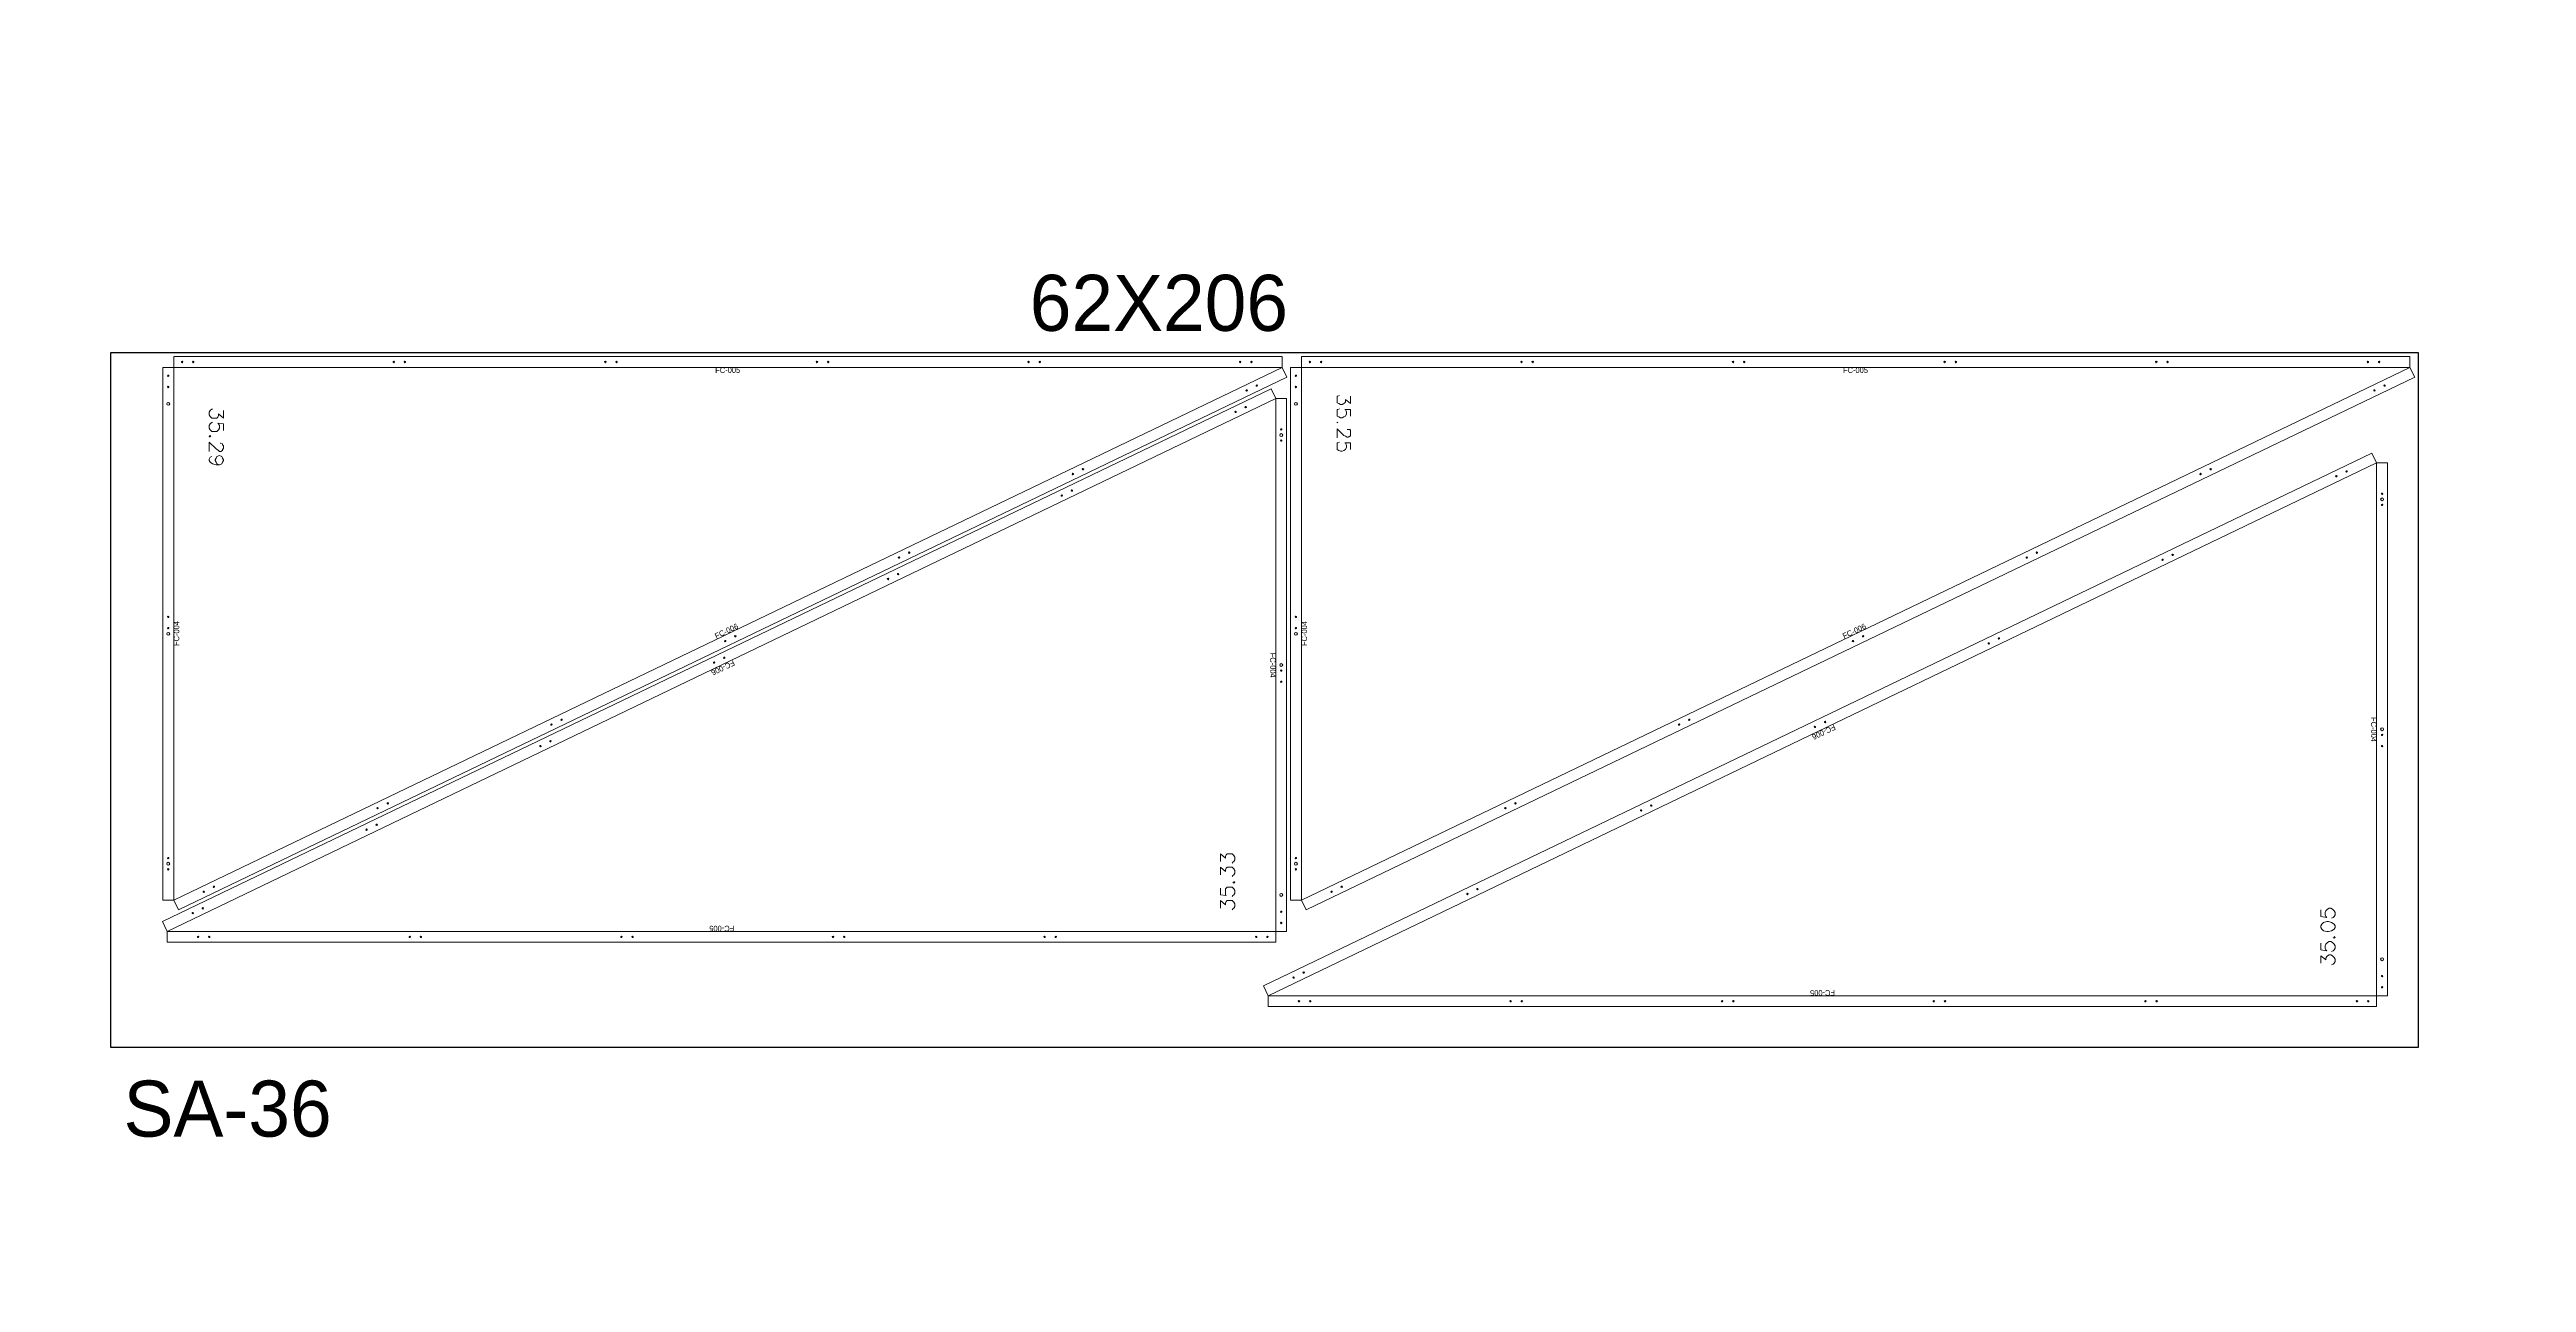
# Paper-space layout '6' of a CAD drawing. Header units: inches. Extents: x 1.7 to 15, y 2.1 to 8.7.
# The model-space entities are those that its viewports show. They can reach past a viewport. Long polylines and large blocks are cut down to what shows.
import ezdxf
from ezdxf.enums import TextEntityAlignment as Align

# ---------------------------------------------------------------- set-up
doc = ezdxf.new("R2010")
doc.units = ezdxf.units.IN
doc.header["$MEASUREMENT"] = 0
for name, color, linetype, lineweight in [('ACM_Layer 1_Router Offset_Panel Cut', 1, 'Continuous', 9), ('ACM_Layer 3_Open Offset Countour_Route Lines', 4, 'Continuous', 9), ('ACM_Layer 4_Drill Centers_Rivet Holes', 3, 'Continuous', 9), ('ACM_Layer 5_Drill Centers_Weep Holes', 6, 'Continuous', 9)]:
    doc.layers.add(name, color=color, linetype=linetype, lineweight=lineweight)
doc.layers.add('ACM_Reference_F-Clip', color=30, linetype='Continuous')
doc.layers.add('ACM_Reference_Text', color=7, linetype='Continuous')
doc.layers.get('Defpoints').off()

# ---------------------------------------------------------------- blocks, each defined once
blk = doc.blocks.new('*U149')
blk.add_lwpolyline([(-98, -34.48), (108, -34.48), (108, 27.52), (-98, 27.52)], close=True)
at = {"insert": (-15.94, 34.48), "char_height": 5, "attachment_point": 1}
blk.add_mtext_dynamic_manual_height_columns('62X206', width=43.9641, gutter_width=1, heights=[0], dxfattribs=at)
blk = doc.blocks.new('*U150')
at = {"color": 0, "linetype": 'ByBlock', "lineweight": -2, "transparency": 16777216}
blk.add_blockref('*U149', (280, 0), dxfattribs=at)

msp = doc.modelspace()

# ---------------------------------------------------------------- linework, layer by layer
at = {"layer": 'ACM_Layer 1_Router Offset_Panel Cut'}
for points in [[(1761.42, 590.67), (1860.36, 590.67), (1860.36, 589.7), (1860.78, 588.83), (1761.84, 541.26), (1761.42, 542.14), (1760.45, 542.14), (1760.45, 589.7), (1761.42, 589.7)], [(1862.08, 590.67), (1961.02, 590.67), (1961.02, 589.7), (1961.44, 588.83), (1862.5, 541.26), (1862.08, 542.14), (1861.11, 542.14), (1861.11, 589.7), (1862.08, 589.7)], [(1859.79, 538.38), (1760.85, 538.38), (1760.85, 539.35), (1760.43, 540.22), (1859.37, 587.78), (1859.79, 586.91), (1860.76, 586.91), (1860.76, 539.35), (1859.79, 539.35)], [(1958.04, 532.64), (1859.11, 532.64), (1859.11, 533.61), (1858.69, 534.48), (1957.62, 582.04), (1958.04, 581.17), (1959.01, 581.17), (1959.01, 533.61), (1958.04, 533.61)]]:
    msp.add_lwpolyline(points, close=True, dxfattribs=at)
at = {"layer": 'ACM_Layer 3_Open Offset Countour_Route Lines'}
for p, q in [((1761.42, 590.67), (1761.42, 542.14)), ((1860.36, 589.7), (1860.36, 590.67)), ((1862.08, 590.67), (1862.08, 542.14)), ((1961.02, 589.7), (1961.02, 590.67)), ((1860.36, 589.7), (1760.45, 589.7)), ((1761.42, 542.14), (1860.36, 589.7)), ((1860.36, 589.7), (1860.78, 588.83)), ((1961.02, 589.7), (1861.11, 589.7)), ((1862.08, 542.14), (1961.02, 589.7)), ((1961.02, 589.7), (1961.44, 588.83)), ((1859.79, 586.91), (1760.85, 539.35)), ((1859.79, 586.91), (1859.37, 587.78)), ((1859.79, 538.38), (1859.79, 586.91)), ((1859.79, 586.91), (1860.76, 586.91)), ((1958.04, 581.17), (1957.62, 582.04)), ((1958.04, 581.17), (1859.11, 533.61)), ((1958.04, 532.64), (1958.04, 581.17)), ((1958.04, 581.17), (1959.01, 581.17)), ((1761.42, 542.14), (1760.45, 542.14)), ((1761.42, 542.14), (1761.84, 541.26)), ((1862.08, 542.14), (1861.11, 542.14)), ((1862.08, 542.14), (1862.5, 541.26)), ((1760.85, 539.35), (1760.43, 540.22)), ((1760.85, 539.35), (1860.76, 539.35)), ((1760.85, 539.35), (1760.85, 538.38)), ((1859.11, 533.61), (1858.69, 534.48)), ((1859.11, 533.61), (1959.01, 533.61)), ((1859.11, 533.61), (1859.11, 532.64))]:
    msp.add_line(p, q, dxfattribs=at)
at = {"layer": 'ACM_Layer 4_Drill Centers_Rivet Holes'}
for centre in [(1760.94, 588.95), (1762.17, 590.18), (1763.17, 590.18), (1781.06, 590.18), (1782.06, 590.18), (1799.95, 590.18), (1800.95, 590.18), (1818.84, 590.18), (1819.84, 590.18), (1837.72, 590.18), (1838.72, 590.18), (1856.61, 590.18), (1857.61, 590.18), (1858.09, 588.07), (1861.59, 588.95), (1862.83, 590.18), (1863.83, 590.18), (1881.72, 590.18), (1882.72, 590.18), (1900.6, 590.18), (1901.6, 590.18), (1919.49, 590.18), (1920.49, 590.18), (1938.38, 590.18), (1939.38, 590.18), (1957.27, 590.18), (1958.27, 590.18), (1958.75, 588.07), (1760.94, 587.95), (1857.1, 586.15), (1857.19, 587.64), (1861.59, 587.95), (1957.85, 587.64), (1856.2, 585.72), (1860.28, 584.16), (1860.28, 583.16), (1841.68, 580.18), (1842.58, 580.61), (1942.33, 580.18), (1943.23, 580.61), (1954.45, 579.98), (1955.36, 580.41), (1840.69, 578.26), (1841.59, 578.7), (1958.53, 578.42), (1958.53, 577.42), (1826.16, 572.72), (1827.07, 573.16), (1926.82, 572.72), (1927.72, 573.16), (1939.84, 572.96), (1825.18, 570.81), (1826.08, 571.24), (1938.94, 572.52), (1760.94, 567.42), (1760.94, 566.42), (1861.59, 567.42), (1861.59, 566.42), (1810.56, 563.78), (1810.65, 565.26), (1811.55, 565.7), (1911.31, 565.26), (1912.21, 565.7), (1923.43, 565.06), (1924.33, 565.5), (1809.66, 563.35), (1860.28, 562.63), (1860.28, 561.63), (1795.14, 557.81), (1796.04, 558.24), (1895.79, 557.81), (1896.69, 558.24), (1907.91, 557.61), (1908.82, 558.04), (1794.15, 555.89), (1795.05, 556.32), (1958.53, 556.89), (1958.53, 555.89), (1780.53, 550.78), (1881.18, 550.78), (1893.3, 550.58), (1778.64, 548.43), (1779.54, 548.87), (1779.62, 550.35), (1880.28, 550.35), (1892.4, 550.15), (1760.94, 545.89), (1760.94, 544.89), (1861.59, 545.89), (1861.59, 544.89), (1764.11, 542.89), (1765.01, 543.33), (1864.77, 542.89), (1865.67, 543.33), (1876.89, 542.69), (1877.79, 543.12), (1763.12, 540.98), (1764.02, 541.41), (1860.28, 541.1), (1860.28, 540.1), (1763.6, 538.86), (1764.6, 538.86), (1782.49, 538.86), (1783.49, 538.86), (1801.38, 538.86), (1802.38, 538.86), (1820.27, 538.86), (1821.27, 538.86), (1839.15, 538.86), (1840.15, 538.86), (1858.04, 538.86), (1859.04, 538.86), (1861.38, 535.23), (1862.28, 535.67), (1958.53, 535.36), (1861.86, 533.12), (1862.86, 533.12), (1880.74, 533.12), (1881.74, 533.12), (1899.63, 533.12), (1900.63, 533.12), (1918.52, 533.12), (1919.52, 533.12), (1937.41, 533.12), (1938.41, 533.12), (1956.29, 533.12), (1957.29, 533.12), (1958.53, 534.36)]:
    msp.add_circle(centre, 0.0625, dxfattribs=at)
at = {"layer": 'ACM_Layer 5_Drill Centers_Weep Holes'}
for centre in [(1760.94, 586.45), (1861.59, 586.45), (1860.28, 583.66), (1958.53, 577.92), (1760.94, 565.92), (1861.59, 565.92), (1860.28, 563.13), (1958.53, 557.39), (1760.94, 545.39), (1861.59, 545.39), (1860.28, 542.6), (1958.53, 536.86)]:
    msp.add_circle(centre, 0.125, dxfattribs=at)
at = {"layer": 'ACM_Reference_Text', "lineweight": 0}
for points in [[(1765.87, 585.84), (1765.87, 585.17), (1765.42, 585.54), (1765.42, 585.39), (1765.35, 585.24), (1765.27, 585.17), (1765.12, 585.17), (1764.98, 585.17), (1764.83, 585.17), (1764.68, 585.32), (1764.6, 585.47), (1764.6, 585.69), (1764.68, 585.84), (1764.75, 585.91), (1764.9, 585.99)], [(1866.46, 587.13), (1866.46, 586.46), (1866.01, 586.83), (1866.01, 586.61), (1865.94, 586.53), (1865.87, 586.46), (1865.72, 586.38), (1865.57, 586.38), (1865.42, 586.46), (1865.27, 586.53), (1865.27, 586.75), (1865.27, 586.9), (1865.27, 587.13), (1865.34, 587.13), (1865.49, 587.2)], [(1866.46, 585.34), (1866.46, 585.94), (1865.94, 585.94), (1866.01, 585.94), (1866.09, 585.71), (1866.09, 585.56), (1866.01, 585.34), (1865.87, 585.27), (1865.72, 585.19), (1865.57, 585.19), (1865.42, 585.27), (1865.27, 585.34), (1865.27, 585.56), (1865.27, 585.71), (1865.27, 585.94), (1865.34, 585.94), (1865.49, 586.01)], [(1765.87, 584.05), (1765.87, 584.65), (1765.35, 584.72), (1765.42, 584.65), (1765.5, 584.5), (1765.5, 584.28), (1765.42, 584.13), (1765.27, 583.98), (1765.12, 583.98), (1764.98, 583.98), (1764.83, 583.98), (1764.68, 584.13), (1764.6, 584.28), (1764.6, 584.5), (1764.68, 584.65), (1764.75, 584.72), (1764.9, 584.8)], [(1865.34, 584.75), (1865.27, 584.82), (1865.27, 584.75)], [(1866.16, 584.15), (1866.24, 584.15), (1866.39, 584.15), (1866.46, 584.08), (1866.46, 583.93), (1866.46, 583.7), (1866.46, 583.55), (1866.39, 583.55), (1866.24, 583.48), (1866.16, 583.48), (1866.01, 583.55), (1865.87, 583.63), (1865.27, 584.22), (1865.27, 583.41)], [(1764.75, 583.53), (1764.68, 583.61), (1764.6, 583.53), (1764.68, 583.46)], [(1765.57, 582.94), (1765.64, 582.94), (1765.79, 582.86), (1765.79, 582.79), (1765.87, 582.71), (1765.87, 582.49), (1765.79, 582.34), (1765.79, 582.27), (1765.64, 582.19), (1765.5, 582.19), (1765.42, 582.27), (1765.2, 582.42), (1764.6, 583.01), (1764.6, 582.19)], [(1765.5, 581), (1765.27, 581.08), (1765.2, 581.23), (1765.12, 581.38), (1765.12, 581.45), (1765.2, 581.6), (1765.27, 581.75), (1765.5, 581.82), (1765.72, 581.75), (1765.79, 581.6), (1765.87, 581.45), (1765.87, 581.38), (1765.79, 581.23), (1765.72, 581.08), (1765.5, 581), (1765.2, 581), (1764.9, 581.08), (1764.68, 581.23), (1764.6, 581.38), (1764.6, 581.52), (1764.68, 581.67), (1764.83, 581.75)], [(1866.46, 582.36), (1866.46, 582.96), (1865.94, 582.96), (1866.01, 582.96), (1866.09, 582.74), (1866.09, 582.59), (1866.01, 582.36), (1865.87, 582.29), (1865.72, 582.22), (1865.57, 582.22), (1865.42, 582.29), (1865.27, 582.36), (1865.27, 582.59), (1865.27, 582.74), (1865.27, 582.96), (1865.34, 582.96), (1865.49, 583.03)], [(1854.85, 545.6), (1854.85, 546.27), (1855.3, 545.89), (1855.3, 546.04), (1855.37, 546.19), (1855.45, 546.27), (1855.6, 546.27), (1855.75, 546.27), (1855.9, 546.27), (1856.04, 546.12), (1856.12, 545.97), (1856.12, 545.74), (1856.04, 545.6), (1855.97, 545.52), (1855.9, 545.45)], [(1854.85, 544.41), (1854.85, 545.07), (1855.3, 544.7), (1855.3, 544.85), (1855.37, 545), (1855.45, 545.07), (1855.6, 545.07), (1855.75, 545.07), (1855.9, 545.07), (1856.04, 544.93), (1856.12, 544.78), (1856.12, 544.55), (1856.04, 544.41), (1855.97, 544.33), (1855.9, 544.26)], [(1854.85, 543.21), (1854.85, 542.62), (1855.37, 542.55), (1855.3, 542.62), (1855.3, 542.77), (1855.3, 542.99), (1855.3, 543.14), (1855.45, 543.29), (1855.6, 543.29), (1855.75, 543.29), (1855.9, 543.29), (1856.04, 543.14), (1856.12, 542.99), (1856.12, 542.77), (1856.04, 542.62), (1855.97, 542.55), (1855.9, 542.47)], [(1854.85, 541.43), (1854.85, 542.1), (1855.3, 541.73), (1855.3, 541.88), (1855.37, 542.02), (1855.45, 542.1), (1855.6, 542.1), (1855.75, 542.1), (1855.9, 542.1), (1856.04, 541.95), (1856.12, 541.8), (1856.12, 541.58), (1856.04, 541.43), (1855.97, 541.35), (1855.9, 541.28)], [(1855.97, 543.74), (1856.04, 543.66), (1856.12, 543.74), (1856.04, 543.81)], [(1953.07, 541.26), (1953.07, 540.67), (1953.59, 540.59), (1953.51, 540.67), (1953.44, 540.82), (1953.44, 541.04), (1953.51, 541.19), (1953.66, 541.34), (1953.81, 541.41), (1953.96, 541.41), (1954.11, 541.34), (1954.26, 541.19), (1954.33, 541.04), (1954.33, 540.82), (1954.26, 540.67), (1954.18, 540.59), (1954.03, 540.52)], [(1953.07, 538.29), (1953.07, 537.69), (1953.59, 537.62), (1953.51, 537.69), (1953.44, 537.84), (1953.44, 538.06), (1953.51, 538.21), (1953.66, 538.36), (1953.81, 538.44), (1953.96, 538.44), (1954.11, 538.36), (1954.26, 538.21), (1954.33, 538.06), (1954.33, 537.84), (1954.26, 537.69), (1954.18, 537.62), (1954.03, 537.54)], [(1953.07, 536.5), (1953.07, 537.17), (1953.51, 536.8), (1953.51, 536.95), (1953.59, 537.1), (1953.66, 537.17), (1953.81, 537.25), (1953.96, 537.25), (1954.11, 537.17), (1954.26, 537.02), (1954.33, 536.87), (1954.33, 536.65), (1954.26, 536.5), (1954.18, 536.43), (1954.03, 536.35)], [(1954.18, 538.81), (1954.26, 538.73), (1954.33, 538.81), (1954.26, 538.88)]]:
    msp.add_lwpolyline(points, dxfattribs=at)
msp.add_lwpolyline([(1953.07, 539.7), (1953.14, 539.55), (1953.29, 539.4), (1953.59, 539.33), (1953.74, 539.33), (1954.03, 539.4), (1954.26, 539.55), (1954.33, 539.7), (1954.33, 539.85), (1954.26, 540), (1954.03, 540.15), (1953.74, 540.22), (1953.59, 540.22), (1953.29, 540.15), (1953.14, 540), (1953.07, 539.85), (1953.07, 539.7)], close=True, dxfattribs=at)

# ---------------------------------------------------------------- block references
msp.add_blockref('*U150', (1573.77, 563.48))

# ---------------------------------------------------------------- texts
msp.add_text('SA-36', height=5).set_placement((1756.94, 521.03))
at = {"layer": 'ACM_Reference_F-Clip'}
for p in [(1810.87, 589.45), (1911.53, 589.45)]:
    msp.add_text('FC-005', height=0.5, dxfattribs=at).set_placement(p, align=Align.MIDDLE_CENTER)
for s, rotation, p in [('FC-004', 90, (1761.67, 565.94)), ('FC-006', 25.6647, (1810.76, 566.16)), ('FC-004', 90, (1862.33, 565.94)), ('FC-006', 25.6647, (1911.42, 566.16)), ('FC-004', 270, (1859.54, 563.11)), ('FC-006', 205.6647, (1810.45, 562.88)), ('FC-006', 205.6647, (1908.7, 557.14)), ('FC-004', 270, (1957.79, 557.37)), ('FC-005', 180, (1810.34, 539.6)), ('FC-005', 180, (1908.59, 533.86))]:
    msp.add_text(s, height=0.5, rotation=rotation, dxfattribs=at).set_placement(p, align=Align.MIDDLE_CENTER)

psp = doc.layouts.new('6')

# ---------------------------------------------------------------- viewports
at = {"layer": 'Defpoints'}
psp.add_viewport(center=(8.333, 5.376), size=(13.333, 6.63808), view_center_point=(1860.875, 563.038), view_height=110.06544, dxfattribs=at)

doc.saveas('drawing.dxf')
